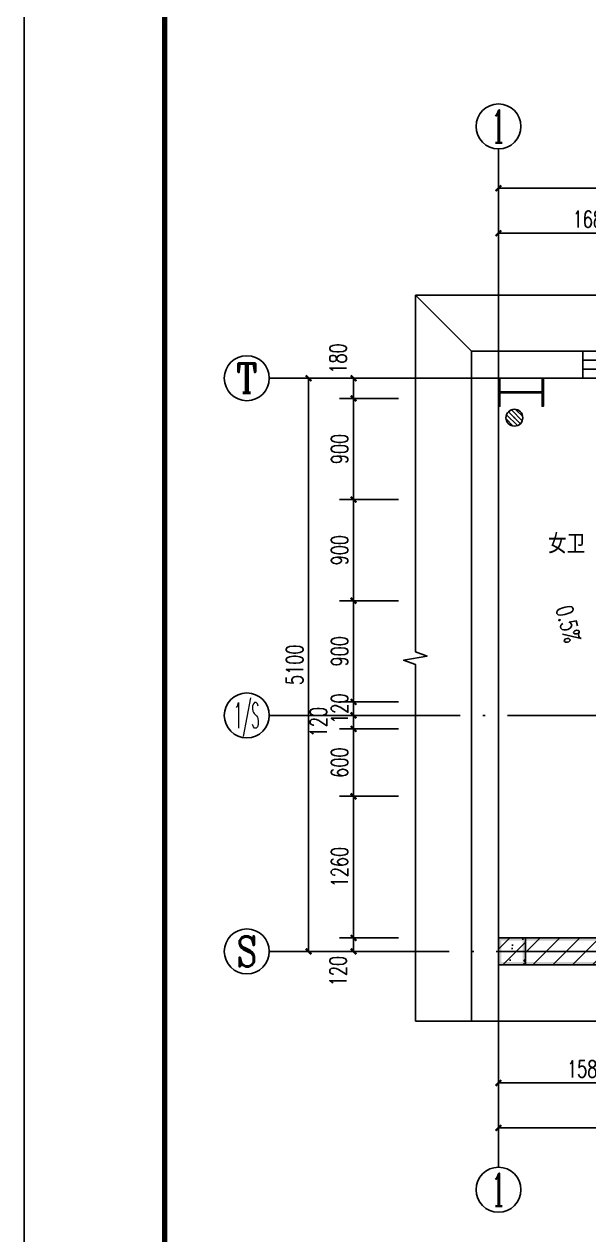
# Model space of a CAD drawing. Extents: x 14095202 to 14511487, y -1430609 to -90420.
# Drawn here: x 14338287 to 14358387, y -1361942 to -1318860 of the extents above; entities that cross this region are included whole.
import ezdxf
from ezdxf.enums import TextEntityAlignment as Align

# ---------------------------------------------------------------- set-up
doc = ezdxf.new("R2010")
doc.units = 0
doc.header["$LTSCALE"] = 1000
doc.header["$MEASUREMENT"] = 0
doc.linetypes.add('DOTE', pattern=[2.42, 2, -0.2, 0.02, -0.2])
for name, color, linetype in [('AXIS', 3, 'Continuous'), ('AXIS_TEXT', 7, 'Continuous'), ('COLUMN', 2, 'Continuous'), ('DIM_SYMB', 3, 'Continuous'), ('DOTE', 1, 'DOTE'), ('LVTRY', 6, 'Continuous'), ('PUB_HATCH', 8, 'Continuous'), ('PUB_TEXT', 7, 'Continuous'), ('PUB_WALL', 9, 'Continuous'), ('TK', 4, 'Continuous'), ('WALL', 9, 'Continuous'), ('WALL-PARAPET', 6, 'Continuous'), ('WINDOW', 4, 'Continuous')]:
    doc.layers.add(name, color=color, linetype=linetype)
doc.styles.add('_TCH_AXIS', font='COMPLEX', dxfattribs={"bigfont": 'GBCBIG'})
doc.styles.add('_TCH_DIM', font='SIMPLEX', dxfattribs={"bigfont": 'GBCBIG'})
doc.styles.add('_TCH_DIM_T3', font='SIMPLEX', dxfattribs={"width": 0.705882, "bigfont": 'GBCBIG'})
doc.styles.add('COMPLEX', font='COMPLEX')
doc.styles.add('YAYA', font='', dxfattribs={"width": 0.8, "height": 1})
doc.styles.get('YAYA').set_extended_font_data('SimSun')
doc.dimstyles.new('_TCH_ARCH&&50', dxfattribs={"dimtxt": 148.75, "dimasz": 50, "dimexe": 125, "dimexo": 150, "dimgap": 50, "dimtad": 1, "dimdec": 0, "dimzin": 0, "dimdsep": 46, "dimtxsty": '_TCH_DIM_T3', "dimblk": 'ARCHTICK', "dimcen": 0.09, "dimclrt": 7, "dimazin": 2, "dimtfac": 1, "dimtdec": 0, "dimtix": 1, "dimtmove": 2, "dimatfit": 3, "dimfxl": 0, "dimtolj": 1, "dimtzin": 0, "dimarcsym": 0})

# ---------------------------------------------------------------- blocks, each defined once
blk = doc.blocks.new('A$C797E1D2B')
at = {"layer": 'COLUMN'}
h = blk.add_hatch(color=256, dxfattribs=at)
h.paths.add_polyline_path([(125, 400), (250, 400), (250, 388), (130, 388), (130, 200), (125, 200)])
h.paths.add_polyline_path([(0, 400), (125, 400), (125, 200), (120, 200), (120, 388), (0, 388)])
h.paths.add_polyline_path([(0, 12), (120, 12), (120, 200), (125, 200), (125, 0), (0, 0)])
h.paths.add_polyline_path([(125, 200), (130, 200), (130, 12), (250, 12), (250, 0), (125, 0)])
blk.add_lwpolyline([(250, 0), (250, 12), (130, 12), (130, 388), (250, 388), (250, 400), (0, 400), (0, 388), (120, 388), (120, 12), (0, 12), (0, 0)], close=True, dxfattribs=at)
blk = doc.blocks.new('$lvtry$00000171')
for p, q in [((-74, 11), (-11, 74)), ((-70, -27), (27, 70)), ((-53, -53), (53, 53)), ((-27, -70), (70, 27)), ((11, -74), (74, -11))]:
    blk.add_line(p, q)
blk.add_circle((0, 0), 75)
blk.add_point((0, 0))
blk = doc.blocks.new('$TCHSYS$WIN2D')
for p, q in [((-0.5, 0.5), (0.5, 0.5)), ((-0.5, 0.5), (-0.5, -0.5)), ((0.5, 0.5), (0.5, -0.5)), ((0.5, 0.1667), (-0.5, 0.1667)), ((0.5, -0.1667), (-0.5, -0.1667)), ((-0.5, -0.5), (0.5, -0.5))]:
    blk.add_line(p, q)
blk = doc.blocks.new('_AXISO')
blk.add_circle((0, 0), 0.5)
at = {"layer": 'AXIS_TEXT', "style": 'COMPLEX', "width": 1.041667}
blk.add_attdef('A', text='', height=0.56, dxfattribs=at).set_placement((-0.25, -0.28), (0.25, -0.28), align=Align.FIT)
blk = doc.blocks.new('_ArchTick')
at = {"color": 0, "linetype": 'ByBlock', "const_width": 0.4}
blk.add_lwpolyline([(-0.5, -0.5), (0.5, 0.5)], dxfattribs=at)
blk = doc.blocks.new('*D1107')
at = {"layer": 'AXIS', "color": 0, "lineweight": -2}
for p, q in [((240, 650), (240, 1575)), ((6440, 650), (6440, 1575)), ((240, 1450), (6440, 1450))]:
    blk.add_line(p, q, dxfattribs=at)
at = {"layer": 'Defpoints', "color": 0}
for p in [(6440, 1450), (240, 500), (6440, 500)]:
    blk.add_point(p, dxfattribs=at)
at = {"layer": 'AXIS', "color": 0, "lineweight": -2, "xscale": 50, "yscale": 50, "zscale": 50, "rotation": 180}
blk.add_blockref('_ArchTick', (240, 1450), dxfattribs=at)
at = {"layer": 'AXIS', "color": 0, "lineweight": -2, "xscale": 50, "yscale": 50, "zscale": 50}
blk.add_blockref('_ArchTick', (6440, 1450), dxfattribs=at)
at = {"layer": 'AXIS', "color": 7, "insert": (3340, 1574), "char_height": 148.8, "attachment_point": 5, "style": '_TCH_DIM_T3'}
blk.add_mtext('\\A1;6200', dxfattribs=at)
blk = doc.blocks.new('*D1108')
at = {"layer": 'AXIS', "color": 0, "lineweight": -2}
for p, q in [((240, 650), (240, 1175)), ((1920, 650), (1920, 1175)), ((240, 1050), (1920, 1050))]:
    blk.add_line(p, q, dxfattribs=at)
at = {"layer": 'Defpoints', "color": 0}
for p in [(1920, 1050), (240, 500), (1920, 500)]:
    blk.add_point(p, dxfattribs=at)
at = {"layer": 'AXIS', "color": 0, "lineweight": -2, "xscale": 50, "yscale": 50, "zscale": 50, "rotation": 180}
blk.add_blockref('_ArchTick', (240, 1050), dxfattribs=at)
at = {"layer": 'AXIS', "color": 0, "lineweight": -2, "xscale": 50, "yscale": 50, "zscale": 50}
blk.add_blockref('_ArchTick', (1920, 1050), dxfattribs=at)
at = {"layer": 'AXIS', "color": 7, "insert": (1080, 1174), "char_height": 148.8, "attachment_point": 5, "style": '_TCH_DIM_T3'}
blk.add_mtext('\\A1;1680', dxfattribs=at)
blk = doc.blocks.new('*D1115')
at = {"layer": 'AXIS', "color": 0, "lineweight": -2}
for p, q in [((240, -6110), (240, -7035)), ((6440, -6110), (6440, -7035)), ((240, -6910), (6440, -6910))]:
    blk.add_line(p, q, dxfattribs=at)
at = {"layer": 'Defpoints', "color": 0}
for p in [(240, -5960), (6440, -5960), (6440, -6910)]:
    blk.add_point(p, dxfattribs=at)
at = {"layer": 'AXIS', "color": 0, "lineweight": -2, "xscale": 50, "yscale": 50, "zscale": 50, "rotation": 180}
blk.add_blockref('_ArchTick', (240, -6910), dxfattribs=at)
at = {"layer": 'AXIS', "color": 0, "lineweight": -2, "xscale": 50, "yscale": 50, "zscale": 50}
blk.add_blockref('_ArchTick', (6440, -6910), dxfattribs=at)
at = {"layer": 'AXIS', "color": 7, "insert": (3340, -6786), "char_height": 148.8, "attachment_point": 5, "style": '_TCH_DIM_T3'}
blk.add_mtext('\\A1;6200', dxfattribs=at)
blk = doc.blocks.new('*D1116')
at = {"layer": 'AXIS', "color": 0, "lineweight": -2}
for p, q in [((240, -6110), (240, -6635)), ((1820, -6110), (1820, -6635)), ((240, -6510), (1820, -6510))]:
    blk.add_line(p, q, dxfattribs=at)
at = {"layer": 'Defpoints', "color": 0}
for p in [(240, -5960), (1820, -5960), (1820, -6510)]:
    blk.add_point(p, dxfattribs=at)
at = {"layer": 'AXIS', "color": 0, "lineweight": -2, "xscale": 50, "yscale": 50, "zscale": 50, "rotation": 180}
blk.add_blockref('_ArchTick', (240, -6510), dxfattribs=at)
at = {"layer": 'AXIS', "color": 0, "lineweight": -2, "xscale": 50, "yscale": 50, "zscale": 50}
blk.add_blockref('_ArchTick', (1820, -6510), dxfattribs=at)
at = {"layer": 'AXIS', "color": 7, "insert": (1030, -6386), "char_height": 148.8, "attachment_point": 5, "style": '_TCH_DIM_T3'}
blk.add_mtext('\\A1;1580', dxfattribs=at)
blk = doc.blocks.new('*D1127')
at = {"layer": 'AXIS', "color": 0, "lineweight": -2}
for p, q in [((-650, -240), (-1575, -240)), ((-1450, -5340), (-1450, -240)), ((-650, -5340), (-1575, -5340))]:
    blk.add_line(p, q, dxfattribs=at)
at = {"layer": 'Defpoints', "color": 0}
for p in [(-1450, -240), (-500, -240), (-500, -5340)]:
    blk.add_point(p, dxfattribs=at)
at = {"layer": 'AXIS', "color": 0, "lineweight": -2, "xscale": 50, "yscale": 50, "zscale": 50}
for p, rotation in [((-1450, -240), 90), ((-1450, -5340), 270)]:
    blk.add_blockref('_ArchTick', p, dxfattribs=dict(at, rotation=rotation))
at = {"layer": 'AXIS', "color": 7, "insert": (-1574, -2790), "char_height": 148.8, "attachment_point": 5, "rotation": 90, "style": '_TCH_DIM_T3'}
blk.add_mtext('\\A1;5100', dxfattribs=at)
blk = doc.blocks.new('*D1128')
at = {"layer": 'AXIS', "color": 0, "lineweight": -2}
for p, q in [((-650, -240), (-1175, -240)), ((-1050, -420), (-1050, -240)), ((-650, -420), (-1175, -420))]:
    blk.add_line(p, q, dxfattribs=at)
at = {"layer": 'Defpoints', "color": 0}
for p in [(-1050, -240), (-500, -240), (-500, -420)]:
    blk.add_point(p, dxfattribs=at)
at = {"layer": 'AXIS', "color": 0, "lineweight": -2, "xscale": 50, "yscale": 50, "zscale": 50}
for p, rotation in [((-1050, -240), 90), ((-1050, -420), 270)]:
    blk.add_blockref('_ArchTick', p, dxfattribs=dict(at, rotation=rotation))
at = {"layer": 'AXIS', "color": 7, "insert": (-1188, -65), "char_height": 148.8, "attachment_point": 5, "rotation": 90, "style": '_TCH_DIM_T3'}
blk.add_mtext('\\A1;180', dxfattribs=at)
blk = doc.blocks.new('*D1129')
at = {"layer": 'AXIS', "color": 0, "lineweight": -2}
for p, q in [((-650, -420), (-1175, -420)), ((-1050, -1320), (-1050, -420)), ((-650, -1320), (-1175, -1320))]:
    blk.add_line(p, q, dxfattribs=at)
at = {"layer": 'Defpoints', "color": 0}
for p in [(-1050, -420), (-500, -420), (-500, -1320)]:
    blk.add_point(p, dxfattribs=at)
at = {"layer": 'AXIS', "color": 0, "lineweight": -2, "xscale": 50, "yscale": 50, "zscale": 50}
for p, rotation in [((-1050, -420), 90), ((-1050, -1320), 270)]:
    blk.add_blockref('_ArchTick', p, dxfattribs=dict(at, rotation=rotation))
at = {"layer": 'AXIS', "color": 7, "insert": (-1174, -870), "char_height": 148.8, "attachment_point": 5, "rotation": 90, "style": '_TCH_DIM_T3'}
blk.add_mtext('\\A1;900', dxfattribs=at)
blk = doc.blocks.new('*D1130')
at = {"layer": 'AXIS', "color": 0, "lineweight": -2}
for p, q in [((-650, -1320), (-1175, -1320)), ((-1050, -2220), (-1050, -1320)), ((-650, -2220), (-1175, -2220))]:
    blk.add_line(p, q, dxfattribs=at)
at = {"layer": 'Defpoints', "color": 0}
for p in [(-1050, -1320), (-500, -1320), (-500, -2220)]:
    blk.add_point(p, dxfattribs=at)
at = {"layer": 'AXIS', "color": 0, "lineweight": -2, "xscale": 50, "yscale": 50, "zscale": 50}
for p, rotation in [((-1050, -1320), 90), ((-1050, -2220), 270)]:
    blk.add_blockref('_ArchTick', p, dxfattribs=dict(at, rotation=rotation))
at = {"layer": 'AXIS', "color": 7, "insert": (-1174, -1770), "char_height": 148.8, "attachment_point": 5, "rotation": 90, "style": '_TCH_DIM_T3'}
blk.add_mtext('\\A1;900', dxfattribs=at)
blk = doc.blocks.new('*D1131')
at = {"layer": 'AXIS', "color": 0, "lineweight": -2}
for p, q in [((-650, -2220), (-1175, -2220)), ((-1050, -3120), (-1050, -2220)), ((-650, -3120), (-1175, -3120))]:
    blk.add_line(p, q, dxfattribs=at)
at = {"layer": 'Defpoints', "color": 0}
for p in [(-1050, -2220), (-500, -2220), (-500, -3120)]:
    blk.add_point(p, dxfattribs=at)
at = {"layer": 'AXIS', "color": 0, "lineweight": -2, "xscale": 50, "yscale": 50, "zscale": 50}
for p, rotation in [((-1050, -2220), 90), ((-1050, -3120), 270)]:
    blk.add_blockref('_ArchTick', p, dxfattribs=dict(at, rotation=rotation))
at = {"layer": 'AXIS', "color": 7, "insert": (-1174, -2670), "char_height": 148.8, "attachment_point": 5, "rotation": 90, "style": '_TCH_DIM_T3'}
blk.add_mtext('\\A1;900', dxfattribs=at)
blk = doc.blocks.new('*D1132')
at = {"layer": 'AXIS', "color": 0, "lineweight": -2}
for p, q in [((-650, -3120), (-1175, -3120)), ((-1050, -3120), (-1050, -3070)), ((-1050, -3240), (-1050, -3120)), ((-650, -3240), (-1175, -3240)), ((-1050, -3240), (-1050, -3290))]:
    blk.add_line(p, q, dxfattribs=at)
at = {"layer": 'Defpoints', "color": 0}
for p in [(-1050, -3120), (-500, -3120), (-500, -3240)]:
    blk.add_point(p, dxfattribs=at)
at = {"layer": 'AXIS', "color": 0, "lineweight": -2, "xscale": 50, "yscale": 50, "zscale": 50}
for p, rotation in [((-1050, -3120), 270), ((-1050, -3240), 90)]:
    blk.add_blockref('_ArchTick', p, dxfattribs=dict(at, rotation=rotation))
at = {"layer": 'AXIS', "color": 7, "insert": (-1174, -3180), "char_height": 148.8, "attachment_point": 5, "rotation": 90, "style": '_TCH_DIM_T3'}
blk.add_mtext('\\A1;120', dxfattribs=at)
blk = doc.blocks.new('*D1133')
at = {"layer": 'AXIS', "color": 0, "lineweight": -2}
for p, q in [((-650, -3240), (-1175, -3240)), ((-1050, -3360), (-1050, -3240)), ((-650, -3360), (-1175, -3360))]:
    blk.add_line(p, q, dxfattribs=at)
at = {"layer": 'Defpoints', "color": 0}
for p in [(-1050, -3240), (-500, -3240), (-500, -3360)]:
    blk.add_point(p, dxfattribs=at)
at = {"layer": 'AXIS', "color": 0, "lineweight": -2, "xscale": 50, "yscale": 50, "zscale": 50}
for p, rotation in [((-1050, -3240), 90), ((-1050, -3360), 270)]:
    blk.add_blockref('_ArchTick', p, dxfattribs=dict(at, rotation=rotation))
at = {"layer": 'AXIS', "color": 7, "insert": (-1363, -3300), "char_height": 148.8, "attachment_point": 5, "rotation": 90, "style": '_TCH_DIM_T3'}
blk.add_mtext('\\A1;120', dxfattribs=at)
blk = doc.blocks.new('*D1134')
at = {"layer": 'AXIS', "color": 0, "lineweight": -2}
for p, q in [((-650, -3360), (-1175, -3360)), ((-1050, -3960), (-1050, -3360)), ((-650, -3960), (-1175, -3960))]:
    blk.add_line(p, q, dxfattribs=at)
at = {"layer": 'Defpoints', "color": 0}
for p in [(-1050, -3360), (-500, -3360), (-500, -3960)]:
    blk.add_point(p, dxfattribs=at)
at = {"layer": 'AXIS', "color": 0, "lineweight": -2, "xscale": 50, "yscale": 50, "zscale": 50}
for p, rotation in [((-1050, -3360), 90), ((-1050, -3960), 270)]:
    blk.add_blockref('_ArchTick', p, dxfattribs=dict(at, rotation=rotation))
at = {"layer": 'AXIS', "color": 7, "insert": (-1174, -3660), "char_height": 148.8, "attachment_point": 5, "rotation": 90, "style": '_TCH_DIM_T3'}
blk.add_mtext('\\A1;600', dxfattribs=at)
blk = doc.blocks.new('*D1135')
at = {"layer": 'AXIS', "color": 0, "lineweight": -2}
for p, q in [((-650, -3960), (-1175, -3960)), ((-1050, -5220), (-1050, -3960)), ((-650, -5220), (-1175, -5220))]:
    blk.add_line(p, q, dxfattribs=at)
at = {"layer": 'Defpoints', "color": 0}
for p in [(-1050, -3960), (-500, -3960), (-500, -5220)]:
    blk.add_point(p, dxfattribs=at)
at = {"layer": 'AXIS', "color": 0, "lineweight": -2, "xscale": 50, "yscale": 50, "zscale": 50}
for p, rotation in [((-1050, -3960), 90), ((-1050, -5220), 270)]:
    blk.add_blockref('_ArchTick', p, dxfattribs=dict(at, rotation=rotation))
at = {"layer": 'AXIS', "color": 7, "insert": (-1174, -4590), "char_height": 148.8, "attachment_point": 5, "rotation": 90, "style": '_TCH_DIM_T3'}
blk.add_mtext('\\A1;1260', dxfattribs=at)
blk = doc.blocks.new('*D1136')
at = {"layer": 'AXIS', "color": 0, "lineweight": -2}
for p, q in [((-650, -5220), (-1175, -5220)), ((-1050, -5340), (-1050, -5220)), ((-650, -5340), (-1175, -5340))]:
    blk.add_line(p, q, dxfattribs=at)
at = {"layer": 'Defpoints', "color": 0}
for p in [(-1050, -5220), (-500, -5220), (-500, -5340)]:
    blk.add_point(p, dxfattribs=at)
at = {"layer": 'AXIS', "color": 0, "lineweight": -2, "xscale": 50, "yscale": 50, "zscale": 50}
for p, rotation in [((-1050, -5220), 90), ((-1050, -5340), 270)]:
    blk.add_blockref('_ArchTick', p, dxfattribs=dict(at, rotation=rotation))
at = {"layer": 'AXIS', "color": 7, "insert": (-1188, -5515), "char_height": 148.8, "attachment_point": 5, "rotation": 90, "style": '_TCH_DIM_T3'}
blk.add_mtext('\\A1;120', dxfattribs=at)
blk = doc.blocks.new('GeYuanFrame_08887284', base_point=(20.09, 4.53))
at = {"layer": 'TK'}
blk.add_lwpolyline([(20.09, 4.53), (20.09, 598.53), (861.09, 598.53), (861.09, 4.53)], close=True, dxfattribs=at)
at = {"layer": 'TK', "const_width": 1}
blk.add_lwpolyline([(45.09, 588.53), (851.09, 588.53), (851.09, 14.53), (45.09, 14.53)], close=True, dxfattribs=at)
blk = doc.blocks.new('A$C3EBC53FE')
at = {"layer": 'COLUMN'}
for points in [[(240, -5220), (240, -5460), (265, -5435), (265, -5245)], [(480, -5220), (240, -5220), (265, -5245), (455, -5245)], [(480, -5460), (480, -5220), (455, -5245), (455, -5435)], [(240, -5460), (480, -5460), (455, -5435), (265, -5435)]]:
    blk.add_hatch(color=256, dxfattribs=at).paths.add_polyline_path(points)
at = {"layer": 'PUB_HATCH'}
h = blk.add_hatch(dxfattribs=at)
h.set_pattern_fill('钢筋混凝土', color=256, scale=50, style=0)
h.set_pattern_definition([(45, (0, 0), (-88.3883, 88.3883), []), (50, (0, 0), (358.63, -31.376), [37.5, -412.5]), (355, (0, 0), (-69.376, 376.096), [30, -330]), (100.4514, (29.9, -2.6), (289.255, 344.72), [31.87, -350.57]), (46.184, (0, 100), (533.62, -82.76), [56.25, -618.75]), (96.636, (44.47, 93.1), (467.33, 487.06), [47.805, -525.856]), (351.184, (0, 100), (467.33, 487.06), [45, -495]), (21, (50, 75), (298.454, -201.31), [37.5, -412.5]), (326, (50, 75), (121.658, 362.575), [30, -330]), (71.4514, (74.87, 58.22), (420.111, 161.265), [31.87, -350.57]), (37.5, (0, 0), (6.08, 166.447), [0, -326, 0, -335, 0, -331.25]), (7.5, (0, 0), (131.535, 197.206), [0, -191, 0, -318.5, 0, -126.25]), (327.5, (-111.5, 0), (266.9112, -11.2774), [0, -125, 0, -390, 0, -517.5]), (317.5, (-161.5, 0), (291.593, 50.052), [0, -162.5, 0, -259, 0, -367.5])])
h.paths.add_polyline_path([(240, -5220), (240, -5460), (480, -5460), (480, -5220)])
h = blk.add_hatch(dxfattribs=at)
h.set_pattern_fill('普通砖', color=256, scale=50, style=0)
h.set_pattern_definition([(45, (0, 89.76), (-88.3884, 88.3884), [])])
h.paths.add_polyline_path([(480, -5220), (480, -5460), (1820, -5460), (1820, -5220)])
at = {"layer": 'PUB_WALL'}
for points in [[(480, -5220), (480, -5245), (1820, -5245), (1820, -5220)], [(480, -5435), (480, -5460), (1820, -5460), (1820, -5435)]]:
    blk.add_hatch(color=256, dxfattribs=at).paths.add_polyline_path(points)
at = {"ltscale": 0.5}
blk.add_line((-500, 500), (0, 0), dxfattribs=at)
at = {"layer": 'AXIS'}
for p, q in [((240, 500), (240, 1800)), ((-500, -240), (-1800, -240)), ((-500, -3240), (-1800, -3240)), ((-500, -5340), (-1800, -5340)), ((240, -5960), (240, -7260))]:
    blk.add_line(p, q, dxfattribs=at)
at = {"layer": 'COLUMN'}
for p, q in [((240, -5220), (240, -5460)), ((480, -5220), (240, -5220)), ((480, -5460), (480, -5220)), ((240, -5460), (480, -5460))]:
    blk.add_line(p, q, dxfattribs=at)
at = {"layer": 'DIM_SYMB'}
for points in [[(7060, 500), (3336.2, 500), (3298, 395), (3261, 605), (3223.7, 500), (-500, 500)], [(-500, 500), (-500, -2673.7), (-395, -2712), (-605, -2749), (-500, -2786.2), (-500, -5960)], [(-500, -5960), (3223.7, -5960), (3262, -5855), (3299, -6065), (3336.2, -5960), (7060, -5960)]]:
    blk.add_lwpolyline(points, dxfattribs=at)
blk.add_lwpolyline([(819.6, -2753.3, 0, 0, 0), (702.2, -2318.9, 40, 0, 0), (663.1, -2174.1, 0, 0, 0)], format="xyseb", dxfattribs=at)
at = {"layer": 'DOTE'}
for p, q in [((240, 500), (240, -5960)), ((-500, -240), (7060, -240)), ((4740, -3240), (-500, -3240)), ((7060, -5340), (-500, -5340))]:
    blk.add_line(p, q, dxfattribs=at)
at = {"layer": 'WALL'}
for p, q in [((1820, -5220), (480, -5220)), ((1820, -5460), (480, -5460))]:
    blk.add_line(p, q, dxfattribs=at)
at = {"layer": 'WALL-PARAPET'}
for p, q in [((990, 0), (0, 0)), ((0, -5379.9), (0, 0)), ((990, -240), (990, 0)), ((240, -240), (990, -240)), ((240, -5220), (240, -240)), ((0, -5960), (0, -5379.9)), ((240, -5960), (240, -5460)), ((0, -5960), (240, -5960))]:
    blk.add_line(p, q, dxfattribs=at)
at = {"xscale": -1, "rotation": 270}
blk.add_blockref('A$C797E1D2B', (240, -490), dxfattribs=at)
at = {"layer": 'AXIS'}
ref = blk.add_blockref('_AXISO', (240, 2000), dxfattribs=dict(at, xscale=400, yscale=400, zscale=400))
ref.add_attrib('A', '1', dxfattribs={"layer": 'AXIS_TEXT', "ltscale": 0.5, "height": 294.1, "style": '_TCH_AXIS'}).set_placement((177, 1852.9), (303, 1852.9), align=Align.FIT)
ref = blk.add_blockref('_AXISO', (-2000, -240), dxfattribs=dict(at, xscale=400, yscale=400, zscale=400))
ref.add_attrib('A', 'T', dxfattribs={"layer": 'AXIS_TEXT', "ltscale": 0.5, "height": 260.4, "style": '_TCH_AXIS'}).set_placement((-2093, -370.2), (-1907, -370.2), align=Align.FIT)
ref = blk.add_blockref('_AXISO', (-2000, -3240), dxfattribs=dict(at, xscale=400, yscale=400, zscale=400))
ref.add_attrib('A', '1/S', dxfattribs={"layer": 'AXIS_TEXT', "ltscale": 0.5, "height": 226.27, "style": '_TCH_AXIS', "width": 0.411765}).set_placement((-2113.1, -3353.1), (-1886.9, -3353.1), align=Align.FIT)
ref = blk.add_blockref('_AXISO', (-2000, -5340), dxfattribs=dict(at, xscale=400, yscale=400, zscale=400))
ref.add_attrib('A', 'S', dxfattribs={"layer": 'AXIS_TEXT', "ltscale": 0.5, "height": 266.3, "style": '_TCH_AXIS'}).set_placement((-2088.8, -5473.1), (-1911.2, -5473.1), align=Align.FIT)
ref = blk.add_blockref('_AXISO', (240, -7460), dxfattribs=dict(at, xscale=400, yscale=400, zscale=400))
ref.add_attrib('A', '1', dxfattribs={"layer": 'AXIS_TEXT', "ltscale": 0.5, "height": 294.1, "style": '_TCH_AXIS'}).set_placement((177, -7607.1), (303, -7607.1), align=Align.FIT)
at = {"layer": 'LVTRY', "extrusion": (0, 0, -1), "xscale": -1, "zscale": -1, "rotation": 90}
blk.add_blockref('$lvtry$00000171', (-381.7, -591.6), dxfattribs=at)
at = {"layer": 'WINDOW', "xscale": 1500, "yscale": -240, "zscale": 1500}
blk.add_blockref('$TCHSYS$WIN2D', (1740, -120), dxfattribs=at)
at = {"layer": 'PUB_TEXT', "style": 'YAYA', "width": 0.8}
blk.add_text('女卫', height=151.9, dxfattribs=at).set_placement((681.1, -1784.4))
at = {"layer": 'PUB_TEXT', "style": '_TCH_DIM', "width": 0.705882}
blk.add_text('0.5%%%', height=148.75, rotation=285.11367, dxfattribs=at).set_placement((747.7, -2285.9))
at = {"layer": 'AXIS'}
for p1, p2, distance, text, picture, middle in [((240, 500), (6440, 500), 950, '6200', '*D1107', (3340, 1574.4)), ((240, 500), (1920, 500), 550, '1680', '*D1108', (1080, 1174.4)), ((-500, -5340), (-500, -240), 950, '5100', '*D1127', (-1574.4, -2790)), ((-500, -1320), (-500, -420), 550, '900', '*D1129', (-1174.4, -870)), ((-500, -2220), (-500, -1320), 550, '900', '*D1130', (-1174.4, -1770)), ((-500, -3120), (-500, -2220), 550, '900', '*D1131', (-1174.4, -2670)), ((-500, -3240), (-500, -3120), 550, '120', '*D1132', (-1174.4, -3180)), ((-500, -3960), (-500, -3360), 550, '600', '*D1134', (-1174.4, -3660)), ((-500, -5220), (-500, -3960), 550, '1260', '*D1135', (-1174.4, -4590)), ((240, -5960), (6440, -5960), -950, '6200', '*D1115', (3340, -6785.6)), ((240, -5960), (1820, -5960), -550, '1580', '*D1116', (1030, -6385.6))]:
    dim = blk.add_aligned_dim(p1=p1, p2=p2, distance=distance, text=text, dimstyle='_TCH_ARCH&&50', dxfattribs=at)
    dim.commit()
    dim.dimension.update_dxf_attribs({"geometry": picture, "text_midpoint": middle})
for base, p1, p2, text, picture, middle in [((-1050, -240), (-500, -420), (-500, -240), '180', '*D1128', (-1187.5, -65)), ((-1050, -3240), (-500, -3360), (-500, -3240), '120', '*D1133', (-1362.5, -3300)), ((-1050, -5220), (-500, -5340), (-500, -5220), '120', '*D1136', (-1187.5, -5515))]:
    dim = blk.add_linear_dim(base=base, p1=p1, p2=p2, angle=90, text=text, dimstyle='_TCH_ARCH&&50', dxfattribs=at)
    dim.commit()
    dim.dimension.update_dxf_attribs({"geometry": picture, "text_midpoint": middle, "dimtype": 161})

msp = doc.modelspace()

# ---------------------------------------------------------------- block references
at = {"xscale": 200, "yscale": 200, "zscale": 200}
msp.add_blockref('GeYuanFrame_08887284', (14338286.9, -1399320.3), dxfattribs=at)
at = {"ltscale": 0.5, "xscale": 4, "yscale": 4, "zscale": 4}
msp.add_blockref('A$C3EBC53FE', (14354211.6, -1330497.4), dxfattribs=at)

doc.saveas('drawing.dxf')
